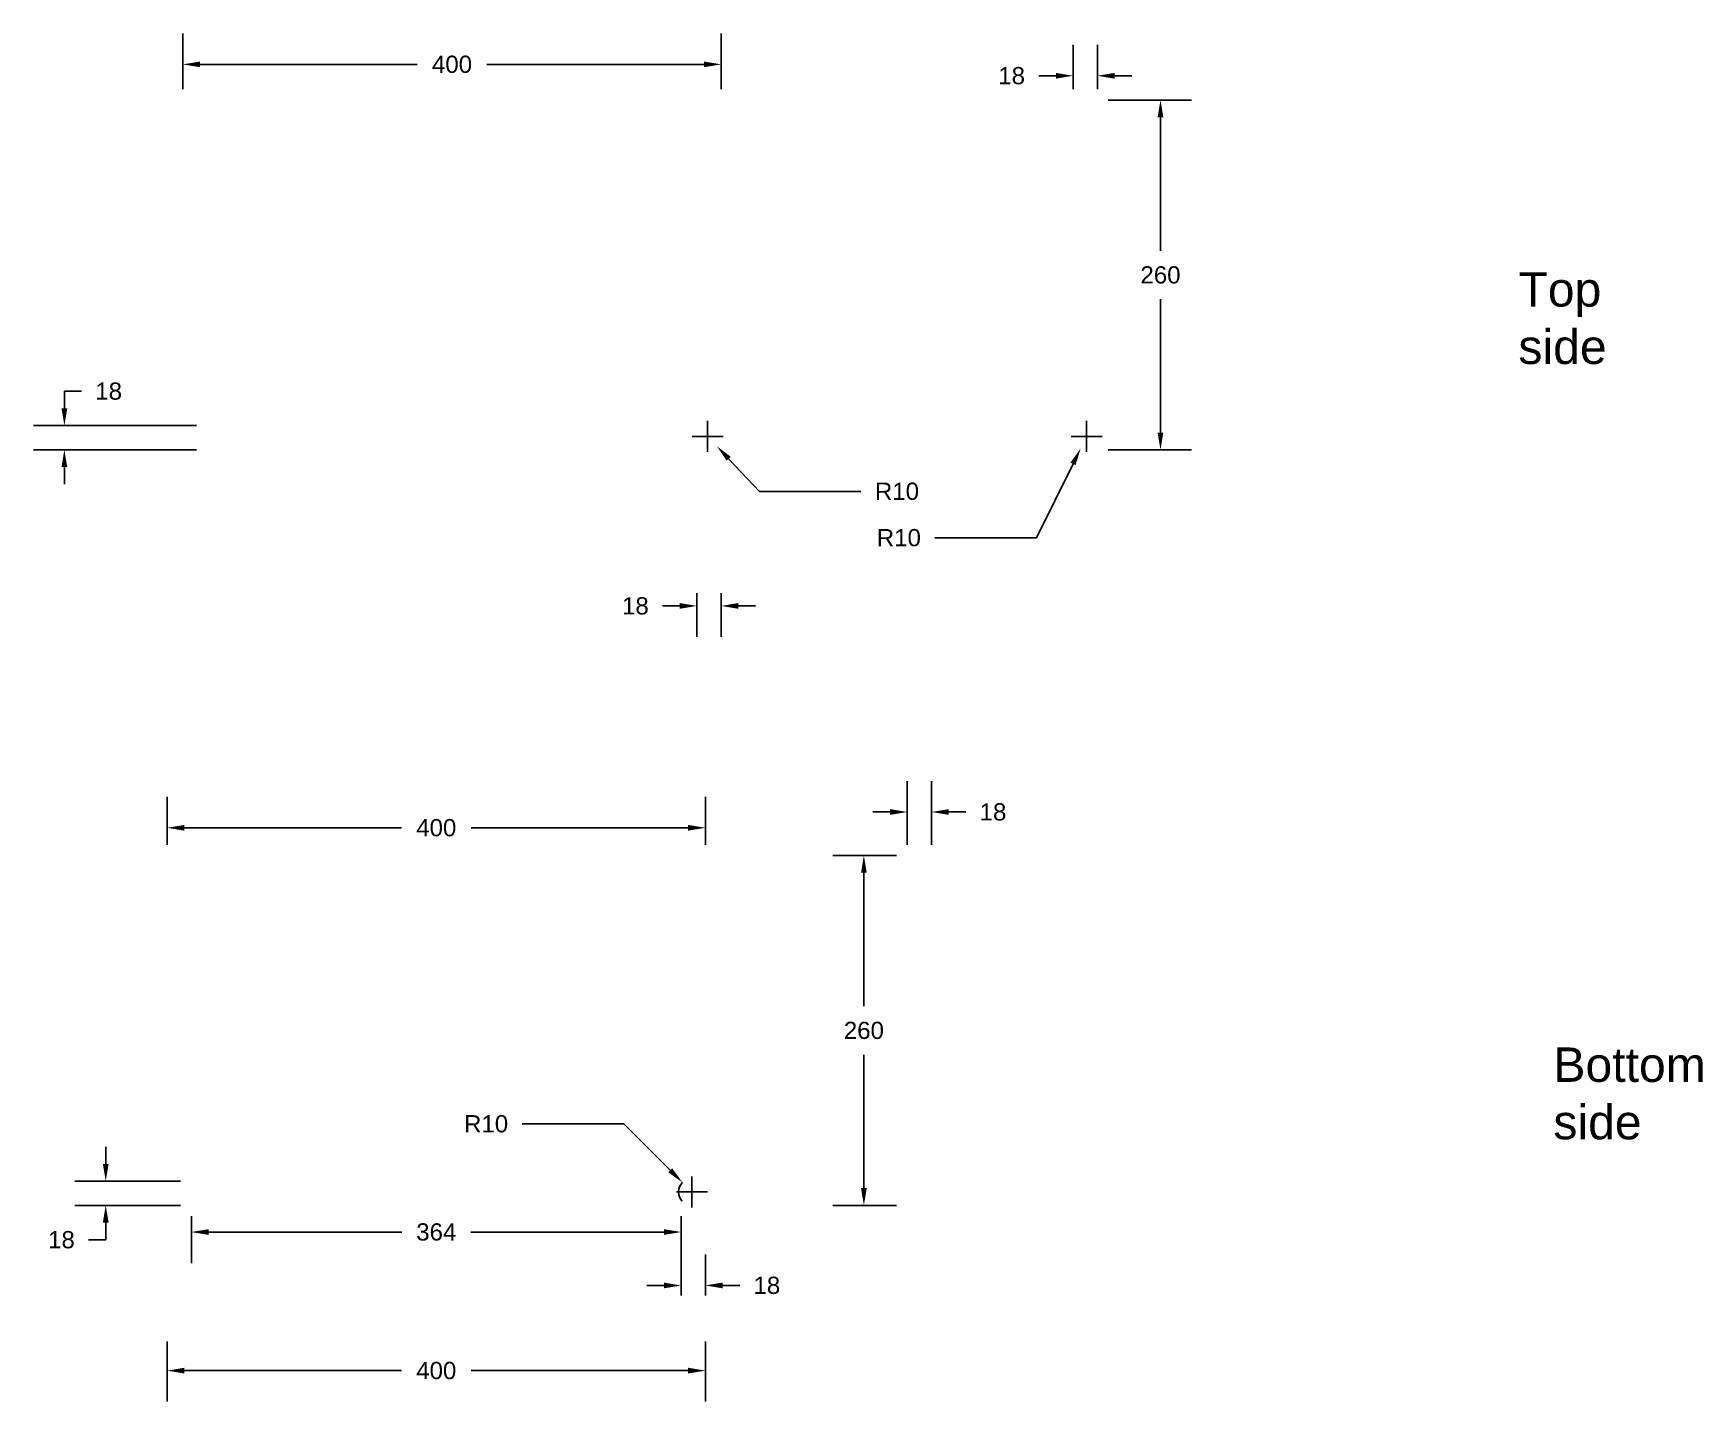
# Paper-space layout 'Top and Bottom' of a CAD drawing. Header units: inches. Extents: x 0.21 to 9.9, y -0.03 to 7.92.
import ezdxf

# ---------------------------------------------------------------- set-up
doc = ezdxf.new("R2010")
doc.units = ezdxf.units.IN
doc.header["$MEASUREMENT"] = 0
doc.layers.add('Mechanical', color=7, linetype='Continuous')
doc.styles.get("Standard").update_dxf_attribs({"font": 'arial.ttf'})
doc.dimstyles.get("Standard").update_dxf_attribs({"dimtxt": 0.18, "dimasz": 0.18, "dimexe": 0.18, "dimexo": 0.0625, "dimgap": 0.09, "dimtad": 0, "dimtih": 1, "dimtoh": 1, "dimdec": 4, "dimzin": 0, "dimdsep": 46, "dimtxsty": 'Standard', "dimcen": 0.09, "dimadec": 0, "dimazin": 0, "dimtfac": 1, "dimtdec": 4, "dimtofl": 0, "dimtmove": 0, "dimatfit": 3, "dimfxl": 1, "dimtolj": 1, "dimtzin": 0, "dimarcsym": 0})

# ---------------------------------------------------------------- blocks, each defined once
blk = doc.blocks.new('*D58')
at = {"layer": 'Defpoints', "color": 0, "transparency": 16777216}
for p in [(0.9888, 0.3832), (4.1138, 0.3832), (4.1138, 0.1507)]:
    blk.add_point(p, dxfattribs=at)
at = {"layer": 'Mechanical', "color": 0, "lineweight": -2, "transparency": 16777216}
for p, q in [((0.9888, 0.3207), (0.9888, -0.0293)), ((4.1138, 0.3207), (4.1138, -0.0293)), ((1.0888, 0.1507), (2.349, 0.1507)), ((4.0138, 0.1507), (2.7537, 0.1507))]:
    blk.add_line(p, q, dxfattribs=at)
at = {"layer": 'Mechanical', "color": 0, "transparency": 16777216}
for points in [[(1.0888, 0.1673), (1.0888, 0.134), (0.9888, 0.1507)], [(4.0138, 0.1673), (4.0138, 0.134), (4.1138, 0.1507)]]:
    blk.add_solid(points, dxfattribs=at)
at = {"layer": 'Mechanical', "color": 0, "transparency": 16777216, "insert": (2.5513, 0.1507), "char_height": 0.1, "attachment_point": 5}
blk.add_mtext('\\A1;400', dxfattribs=at)
blk = doc.blocks.new('*D60')
at = {"layer": 'Defpoints', "color": 0, "transparency": 16777216}
for p in [(4.1138, 0.6453), (3.9732, 0.5238), (4.1138, 0.5238)]:
    blk.add_point(p, dxfattribs=at)
at = {"layer": 'Mechanical', "color": 0, "lineweight": -2, "transparency": 16777216}
for p, q in [((3.9732, 0.5863), (3.9732, 0.8253)), ((4.1138, 0.5863), (4.1138, 0.8253)), ((3.8732, 0.6453), (3.7732, 0.6453)), ((4.2138, 0.6453), (4.3138, 0.6453))]:
    blk.add_line(p, q, dxfattribs=at)
at = {"layer": 'Mechanical', "color": 0, "transparency": 16777216}
for points in [[(3.8732, 0.662), (3.8732, 0.6287), (3.9732, 0.6453)], [(4.2138, 0.662), (4.2138, 0.6287), (4.1138, 0.6453)]]:
    blk.add_solid(points, dxfattribs=at)
at = {"layer": 'Mechanical', "color": 0, "transparency": 16777216, "insert": (4.4709, 0.6453), "char_height": 0.1, "attachment_point": 5}
blk.add_mtext('\\A1;18', dxfattribs=at)
blk = doc.blocks.new('*D61')
at = {"layer": 'Defpoints', "color": 0, "transparency": 16777216}
for p in [(1.1295, 1.1105), (3.9732, 1.1105), (1.1295, 0.9555)]:
    blk.add_point(p, dxfattribs=at)
at = {"layer": 'Mechanical', "color": 0, "lineweight": -2, "transparency": 16777216}
for p, q in [((1.1295, 1.048), (1.1295, 0.7755)), ((3.9732, 1.048), (3.9732, 0.7755)), ((1.2295, 0.9555), (2.3511, 0.9555)), ((3.8732, 0.9555), (2.7516, 0.9555))]:
    blk.add_line(p, q, dxfattribs=at)
at = {"layer": 'Mechanical', "color": 0, "transparency": 16777216}
for points in [[(1.2295, 0.9721), (1.2295, 0.9388), (1.1295, 0.9555)], [(3.8732, 0.9721), (3.8732, 0.9388), (3.9732, 0.9555)]]:
    blk.add_solid(points, dxfattribs=at)
at = {"layer": 'Mechanical', "color": 0, "transparency": 16777216, "insert": (2.5513, 0.9555), "char_height": 0.1, "attachment_point": 5}
blk.add_mtext('\\A1;364', dxfattribs=at)
blk = doc.blocks.new('*D62')
at = {"layer": 'Defpoints', "color": 0, "transparency": 16777216}
for p in [(1.1295, 1.2511), (0.6319, 1.1105), (1.1295, 1.1105)]:
    blk.add_point(p, dxfattribs=at)
at = {"layer": 'Mechanical', "color": 0, "lineweight": -2, "transparency": 16777216}
for p, q in [((0.6319, 1.3511), (0.6319, 1.4511)), ((1.067, 1.2511), (0.4519, 1.2511)), ((1.067, 1.1105), (0.4519, 1.1105)), ((0.6319, 1.0105), (0.6319, 0.9105)), ((0.6319, 0.9105), (0.5319, 0.9105))]:
    blk.add_line(p, q, dxfattribs=at)
at = {"layer": 'Mechanical', "color": 0, "transparency": 16777216}
for points in [[(0.6153, 1.3511), (0.6486, 1.3511), (0.6319, 1.2511)], [(0.6153, 1.0105), (0.6486, 1.0105), (0.6319, 1.1105)]]:
    blk.add_solid(points, dxfattribs=at)
at = {"layer": 'Mechanical', "color": 0, "transparency": 16777216, "insert": (0.3749, 0.9105), "char_height": 0.1, "attachment_point": 5}
blk.add_mtext('\\A1;18', dxfattribs=at)
blk = doc.blocks.new('*D63')
at = {"layer": 'Defpoints', "color": 0, "transparency": 16777216}
for p in [(5.0342, 3.1418), (5.2863, 3.1418), (5.2863, 1.1105)]:
    blk.add_point(p, dxfattribs=at)
at = {"layer": 'Mechanical', "color": 0, "lineweight": -2, "transparency": 16777216}
for p, q in [((5.2238, 3.1418), (4.8542, 3.1418)), ((5.0342, 3.0418), (5.0342, 2.2672)), ((5.0342, 1.2105), (5.0342, 1.9851)), ((5.2238, 1.1105), (4.8542, 1.1105))]:
    blk.add_line(p, q, dxfattribs=at)
at = {"layer": 'Mechanical', "color": 0, "transparency": 16777216}
for points in [[(5.0176, 3.0418), (5.0509, 3.0418), (5.0342, 3.1418)], [(5.0176, 1.2105), (5.0509, 1.2105), (5.0342, 1.1105)]]:
    blk.add_solid(points, dxfattribs=at)
at = {"layer": 'Mechanical', "color": 0, "transparency": 16777216, "insert": (5.0342, 2.1261), "char_height": 0.1, "attachment_point": 5}
blk.add_mtext('\\A1;260', dxfattribs=at)
blk = doc.blocks.new('*D64')
at = {"layer": 'Defpoints', "color": 0, "transparency": 16777216}
for p in [(0.9888, 3.3031), (0.9888, 3.1418), (4.1138, 3.1418)]:
    blk.add_point(p, dxfattribs=at)
at = {"layer": 'Mechanical', "color": 0, "lineweight": -2, "transparency": 16777216}
for p, q in [((0.9888, 3.2043), (0.9888, 3.4831)), ((4.1138, 3.2043), (4.1138, 3.4831)), ((1.0888, 3.3031), (2.349, 3.3031)), ((4.0138, 3.3031), (2.7537, 3.3031))]:
    blk.add_line(p, q, dxfattribs=at)
at = {"layer": 'Mechanical', "color": 0, "transparency": 16777216}
for points in [[(1.0888, 3.3198), (1.0888, 3.2865), (0.9888, 3.3031)], [(4.0138, 3.3198), (4.0138, 3.2865), (4.1138, 3.3031)]]:
    blk.add_solid(points, dxfattribs=at)
at = {"layer": 'Mechanical', "color": 0, "transparency": 16777216, "insert": (2.5513, 3.3031), "char_height": 0.1, "attachment_point": 5}
blk.add_mtext('\\A1;400', dxfattribs=at)
blk = doc.blocks.new('*D65')
at = {"layer": 'Defpoints', "color": 0, "transparency": 16777216}
for p in [(3.9804, 1.2438), (4.0357, 1.1886)]:
    blk.add_point(p, dxfattribs=at)
at = {"layer": 'Mechanical', "color": 0, "lineweight": -2, "transparency": 16777216}
for p, q in [((3.05, 1.5836), (3.6401, 1.5836)), ((3.6401, 1.5836), (3.9097, 1.3145)), ((4.0357, 1.0986), (4.0357, 1.2786)), ((3.9457, 1.1886), (4.1257, 1.1886))]:
    blk.add_line(p, q, dxfattribs=at)
blk.add_arc((4.0357, 1.1886), 0.0781, 135.04769, 224.16338, dxfattribs=at)
at = {"layer": 'Mechanical', "color": 0, "transparency": 16777216}
blk.add_solid([(3.9214, 1.3263), (3.8979, 1.3027), (3.9804, 1.2438)], dxfattribs=at)
at = {"layer": 'Mechanical', "color": 0, "transparency": 16777216, "insert": (2.8407, 1.5836), "char_height": 0.1, "attachment_point": 5}
blk.add_mtext('\\A1;R10', dxfattribs=at)
blk = doc.blocks.new('*D66')
at = {"layer": 'Defpoints', "color": 0, "transparency": 16777216}
for p in [(4.2052, 7.7367), (1.0802, 7.5293), (4.2052, 7.5293)]:
    blk.add_point(p, dxfattribs=at)
at = {"layer": 'Mechanical', "color": 0, "lineweight": -2, "transparency": 16777216}
for p, q in [((1.0802, 7.5918), (1.0802, 7.9167)), ((4.2052, 7.5918), (4.2052, 7.9167)), ((1.1802, 7.7367), (2.4403, 7.7367)), ((4.1052, 7.7367), (2.845, 7.7367))]:
    blk.add_line(p, q, dxfattribs=at)
at = {"layer": 'Mechanical', "color": 0, "transparency": 16777216}
for points in [[(1.1802, 7.7533), (1.1802, 7.72), (1.0802, 7.7367)], [(4.1052, 7.7533), (4.1052, 7.72), (4.2052, 7.7367)]]:
    blk.add_solid(points, dxfattribs=at)
at = {"layer": 'Mechanical', "color": 0, "transparency": 16777216, "insert": (2.6427, 7.7367), "char_height": 0.1, "attachment_point": 5}
blk.add_mtext('\\A1;400', dxfattribs=at)
blk = doc.blocks.new('*D67')
at = {"layer": 'Defpoints', "color": 0, "transparency": 16777216}
for p in [(4.0645, 4.7276), (4.2052, 4.7276), (4.0645, 4.5916)]:
    blk.add_point(p, dxfattribs=at)
at = {"layer": 'Mechanical', "color": 0, "lineweight": -2, "transparency": 16777216}
for p, q in [((4.0645, 4.6651), (4.0645, 4.4116)), ((4.2052, 4.6651), (4.2052, 4.4116)), ((3.9645, 4.5916), (3.8645, 4.5916)), ((4.3052, 4.5916), (4.4052, 4.5916))]:
    blk.add_line(p, q, dxfattribs=at)
at = {"layer": 'Mechanical', "color": 0, "transparency": 16777216}
for points in [[(3.9645, 4.6083), (3.9645, 4.575), (4.0645, 4.5916)], [(4.3052, 4.6083), (4.3052, 4.575), (4.2052, 4.5916)]]:
    blk.add_solid(points, dxfattribs=at)
at = {"layer": 'Mechanical', "color": 0, "transparency": 16777216, "insert": (3.7075, 4.5916), "char_height": 0.1, "attachment_point": 5}
blk.add_mtext('\\A1;18', dxfattribs=at)
blk = doc.blocks.new('*D68')
at = {"layer": 'Defpoints', "color": 0, "transparency": 16777216}
for p in [(0.3918, 5.6386), (1.2208, 5.6386), (1.2208, 5.498)]:
    blk.add_point(p, dxfattribs=at)
at = {"layer": 'Mechanical', "color": 0, "lineweight": -2, "transparency": 16777216}
for p, q in [((0.3918, 5.7386), (0.3918, 5.8386)), ((0.3918, 5.8386), (0.4918, 5.8386)), ((1.1583, 5.6386), (0.2118, 5.6386)), ((1.1583, 5.498), (0.2118, 5.498)), ((0.3918, 5.398), (0.3918, 5.298))]:
    blk.add_line(p, q, dxfattribs=at)
at = {"layer": 'Mechanical', "color": 0, "transparency": 16777216}
for points in [[(0.3752, 5.7386), (0.4085, 5.7386), (0.3918, 5.6386)], [(0.3752, 5.398), (0.4085, 5.398), (0.3918, 5.498)]]:
    blk.add_solid(points, dxfattribs=at)
at = {"layer": 'Mechanical', "color": 0, "transparency": 16777216, "insert": (0.6489, 5.8386), "char_height": 0.1, "attachment_point": 5}
blk.add_mtext('\\A1;18', dxfattribs=at)
blk = doc.blocks.new('*D69')
at = {"layer": 'Defpoints', "color": 0, "transparency": 16777216}
for p in [(6.2493, 7.6705), (6.2493, 7.5293), (6.3899, 7.5293)]:
    blk.add_point(p, dxfattribs=at)
at = {"layer": 'Mechanical', "color": 0, "lineweight": -2, "transparency": 16777216}
for p, q in [((6.2493, 7.5918), (6.2493, 7.8505)), ((6.3899, 7.5918), (6.3899, 7.8505)), ((6.1493, 7.6705), (6.0493, 7.6705)), ((6.4899, 7.6705), (6.5899, 7.6705))]:
    blk.add_line(p, q, dxfattribs=at)
at = {"layer": 'Mechanical', "color": 0, "transparency": 16777216}
for points in [[(6.1493, 7.6871), (6.1493, 7.6538), (6.2493, 7.6705)], [(6.4899, 7.6871), (6.4899, 7.6538), (6.3899, 7.6705)]]:
    blk.add_solid(points, dxfattribs=at)
at = {"layer": 'Mechanical', "color": 0, "transparency": 16777216, "insert": (5.8923, 7.6705), "char_height": 0.1, "attachment_point": 5}
blk.add_mtext('\\A1;18', dxfattribs=at)
blk = doc.blocks.new('*D70')
at = {"layer": 'Defpoints', "color": 0, "transparency": 16777216}
for p in [(6.3899, 7.5293), (6.3899, 5.498), (6.7566, 5.498)]:
    blk.add_point(p, dxfattribs=at)
at = {"layer": 'Mechanical', "color": 0, "lineweight": -2, "transparency": 16777216}
for p, q in [((6.4524, 7.5293), (6.9366, 7.5293)), ((6.7566, 7.4293), (6.7566, 6.6547)), ((6.7566, 5.598), (6.7566, 6.3726)), ((6.4524, 5.498), (6.9366, 5.498))]:
    blk.add_line(p, q, dxfattribs=at)
at = {"layer": 'Mechanical', "color": 0, "transparency": 16777216}
for points in [[(6.7399, 7.4293), (6.7732, 7.4293), (6.7566, 7.5293)], [(6.7399, 5.598), (6.7732, 5.598), (6.7566, 5.498)]]:
    blk.add_solid(points, dxfattribs=at)
at = {"layer": 'Mechanical', "color": 0, "transparency": 16777216, "insert": (6.7566, 6.5136), "char_height": 0.1, "attachment_point": 5}
blk.add_mtext('\\A1;260', dxfattribs=at)
blk = doc.blocks.new('*D71')
at = {"layer": 'Defpoints', "color": 0, "transparency": 16777216}
for p in [(5.427, 3.3949), (5.2863, 3.1418), (5.427, 3.1418)]:
    blk.add_point(p, dxfattribs=at)
at = {"layer": 'Mechanical', "color": 0, "lineweight": -2, "transparency": 16777216}
for p, q in [((5.2863, 3.2043), (5.2863, 3.5749)), ((5.427, 3.2043), (5.427, 3.5749)), ((5.1863, 3.3949), (5.0863, 3.3949)), ((5.527, 3.3949), (5.627, 3.3949))]:
    blk.add_line(p, q, dxfattribs=at)
at = {"layer": 'Mechanical', "color": 0, "transparency": 16777216}
for points in [[(5.1863, 3.4115), (5.1863, 3.3782), (5.2863, 3.3949)], [(5.527, 3.4115), (5.527, 3.3782), (5.427, 3.3949)]]:
    blk.add_solid(points, dxfattribs=at)
at = {"layer": 'Mechanical', "color": 0, "transparency": 16777216, "insert": (5.784, 3.3949), "char_height": 0.1, "attachment_point": 5}
blk.add_mtext('\\A1;18', dxfattribs=at)
blk = doc.blocks.new('*D72')
at = {"layer": 'Defpoints', "color": 0, "transparency": 16777216}
for p in [(4.127, 5.5761), (4.1806, 5.5192)]:
    blk.add_point(p, dxfattribs=at)
at = {"layer": 'Mechanical', "color": 0, "lineweight": -2, "transparency": 16777216}
for p, q in [((4.127, 5.4861), (4.127, 5.6661)), ((4.037, 5.5761), (4.217, 5.5761)), ((4.4272, 5.257), (4.2491, 5.4464)), ((5.0172, 5.257), (4.4272, 5.257))]:
    blk.add_line(p, q, dxfattribs=at)
at = {"layer": 'Mechanical', "color": 0, "transparency": 16777216}
blk.add_solid([(4.2612, 5.4578), (4.2369, 5.435), (4.1806, 5.5192)], dxfattribs=at)
at = {"layer": 'Mechanical', "color": 0, "transparency": 16777216, "insert": (5.2265, 5.257), "char_height": 0.1, "attachment_point": 5}
blk.add_mtext('\\A1;R10', dxfattribs=at)
blk = doc.blocks.new('*D73')
at = {"layer": 'Defpoints', "color": 0, "transparency": 16777216}
for p in [(6.3274, 5.5761), (6.2928, 5.5061)]:
    blk.add_point(p, dxfattribs=at)
at = {"layer": 'Mechanical', "color": 0, "lineweight": -2, "transparency": 16777216}
for p, q in [((6.3274, 5.4861), (6.3274, 5.6661)), ((6.2374, 5.5761), (6.4174, 5.5761)), ((6.0368, 4.9875), (6.2486, 5.4164)), ((5.4467, 4.9875), (6.0368, 4.9875))]:
    blk.add_line(p, q, dxfattribs=at)
at = {"layer": 'Mechanical', "color": 0, "transparency": 16777216}
blk.add_solid([(6.2336, 5.4238), (6.2635, 5.409), (6.2928, 5.5061)], dxfattribs=at)
at = {"layer": 'Mechanical', "color": 0, "transparency": 16777216, "insert": (5.2374, 4.9875), "char_height": 0.1, "attachment_point": 5}
blk.add_mtext('\\A1;R10', dxfattribs=at)

psp = doc.layouts.new('Top and Bottom')

# ---------------------------------------------------------------- texts
at = {"layer": 'Mechanical', "char_height": 0.2, "attachment_point": 1}
for s, insert in [('Top side', (8.835, 6.5299)), ('Bottom side', (9.0379, 2.0275))]:
    psp.add_mtext_dynamic_manual_height_columns(s, width=0.608623, gutter_width=1, heights=[0], dxfattribs=dict(at, insert=insert))

# ---------------------------------------------------------------- dimensions: what is measured, and where the dimension line sits
at = {"layer": 'Mechanical'}
for base, p1, p2, angle, picture, middle in [((4.2052, 7.7367), (1.0802, 7.5293), (4.2052, 7.5293), 180, '*D66', (2.6427, 7.7367)), ((6.2493, 7.6705), (6.3899, 7.5293), (6.2493, 7.5293), 180, '*D69', (5.8923, 7.6705)), ((6.7566, 5.498), (6.3899, 7.5293), (6.3899, 5.498), 90, '*D70', (6.7566, 6.5136)), ((0.3918, 5.6386), (1.2208, 5.498), (1.2208, 5.6386), 270, '*D68', (0.6489, 5.8386)), ((5.427, 3.3949), (5.2863, 3.1418), (5.427, 3.1418), 180, '*D71', (5.784, 3.3949)), ((0.9888, 3.3031), (4.1138, 3.1418), (0.9888, 3.1418), 180, '*D64', (2.5513, 3.3031)), ((0.6319, 1.1105), (1.1295, 1.2511), (1.1295, 1.1105), 270, '*D62', (0.3749, 0.9105)), ((4.1138, 0.6453), (3.9732, 0.5238), (4.1138, 0.5238), 180, '*D60', (4.4709, 0.6453))]:
    dim = psp.add_linear_dim(base=base, p1=p1, p2=p2, angle=angle, dimstyle='Standard', override={"dimtxt": 0.1, "dimasz": 0.1, "dimdec": 0, "dimlfac": -128}, dxfattribs=at)
    dim.commit()
    dim.dimension.update_dxf_attribs({"geometry": picture, "text_midpoint": middle})
for center, mpoint, picture, middle in [((4.127, 5.5761), (4.1806, 5.5192), '*D72', (5.2265, 5.257)), ((6.3274, 5.5761), (6.2928, 5.5061), '*D73', (5.2374, 4.9875)), ((4.0357, 1.1886), (3.9804, 1.2438), '*D65', (2.8407, 1.5836))]:
    dim = psp.add_radius_dim(center=center, mpoint=mpoint, dimstyle='Standard', override={"dimtxt": 0.1, "dimasz": 0.1, "dimdec": 0, "dimlfac": -128}, dxfattribs=at)
    dim.commit()
    dim.dimension.update_dxf_attribs({"geometry": picture, "text_midpoint": middle, "dimtype": 164})
for base, p1, p2, picture, middle in [((4.0645, 4.5916), (4.2052, 4.7276), (4.0645, 4.7276), '*D67', (3.7075, 4.5916)), ((1.1295, 0.9555), (3.9732, 1.1105), (1.1295, 1.1105), '*D61', (2.5513, 0.9555)), ((4.1138, 0.1507), (0.9888, 0.3832), (4.1138, 0.3832), '*D58', (2.5513, 0.1507))]:
    dim = psp.add_linear_dim(base=base, p1=p1, p2=p2, dimstyle='Standard', override={"dimtxt": 0.1, "dimasz": 0.1, "dimdec": 0, "dimlfac": -128}, dxfattribs=at)
    dim.commit()
    dim.dimension.update_dxf_attribs({"geometry": picture, "text_midpoint": middle})
dim = psp.add_aligned_dim(p1=(5.2863, 1.1105), p2=(5.2863, 3.1418), distance=0.2521, dimstyle='Standard', override={"dimtxt": 0.1, "dimasz": 0.1, "dimdec": 0, "dimlfac": -128}, dxfattribs=at)
dim.commit()
dim.dimension.update_dxf_attribs({"geometry": '*D63', "text_midpoint": (5.0342, 2.1261)})

doc.saveas('drawing.dxf')
